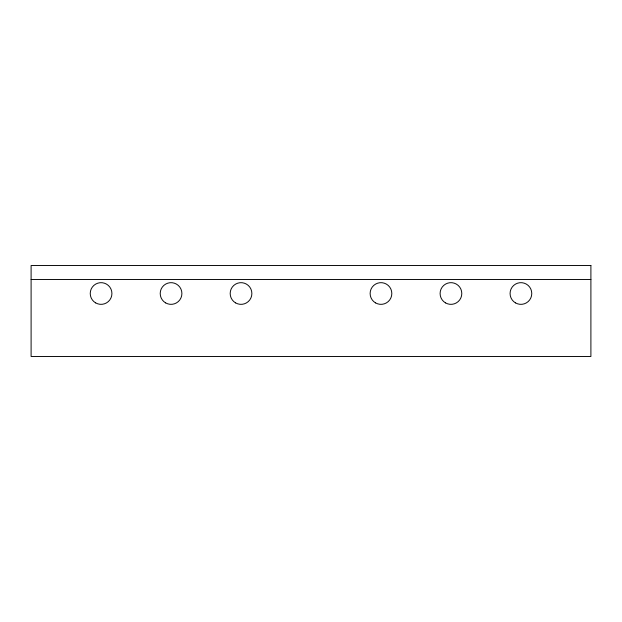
<?xml version="1.0" encoding="UTF-8"?>
<svg xmlns="http://www.w3.org/2000/svg" width="622" height="622" viewBox="0 0 622 622"><rect width="100%" height="100%" fill="white"/><g stroke="black" fill="none" stroke-linecap="round" stroke-linejoin="round"><path stroke-width="0.93" d="M31.1 279.511L590.9 279.511M590.9 265.516L31.1 265.516L31.1 356.484L590.9 356.484L590.9 265.516M375.548 302.898A10.846 10.846 0 0 0 391.821 293.506A10.846 10.846 0 0 0 375.548 284.114A10.846 10.846 0 0 0 375.548 302.898M445.523 302.898A10.846 10.846 0 0 0 461.796 293.506A10.846 10.846 0 0 0 445.523 284.114A10.846 10.846 0 0 0 445.523 302.898M515.498 302.898A10.846 10.846 0 0 0 531.771 293.506A10.846 10.846 0 0 0 515.498 284.114A10.846 10.846 0 0 0 515.498 302.898M235.598 302.898A10.846 10.846 0 0 0 251.871 293.506A10.846 10.846 0 0 0 235.606 284.114A10.846 10.846 0 0 0 235.598 302.898M165.631 302.898A10.846 10.846 0 0 0 181.896 293.506A10.846 10.846 0 0 0 165.631 284.114A10.846 10.846 0 0 0 165.631 302.898M95.656 302.898A10.846 10.846 0 0 0 111.921 293.506A10.846 10.846 0 0 0 95.656 284.114A10.846 10.846 0 0 0 95.656 302.898"/></g></svg>
